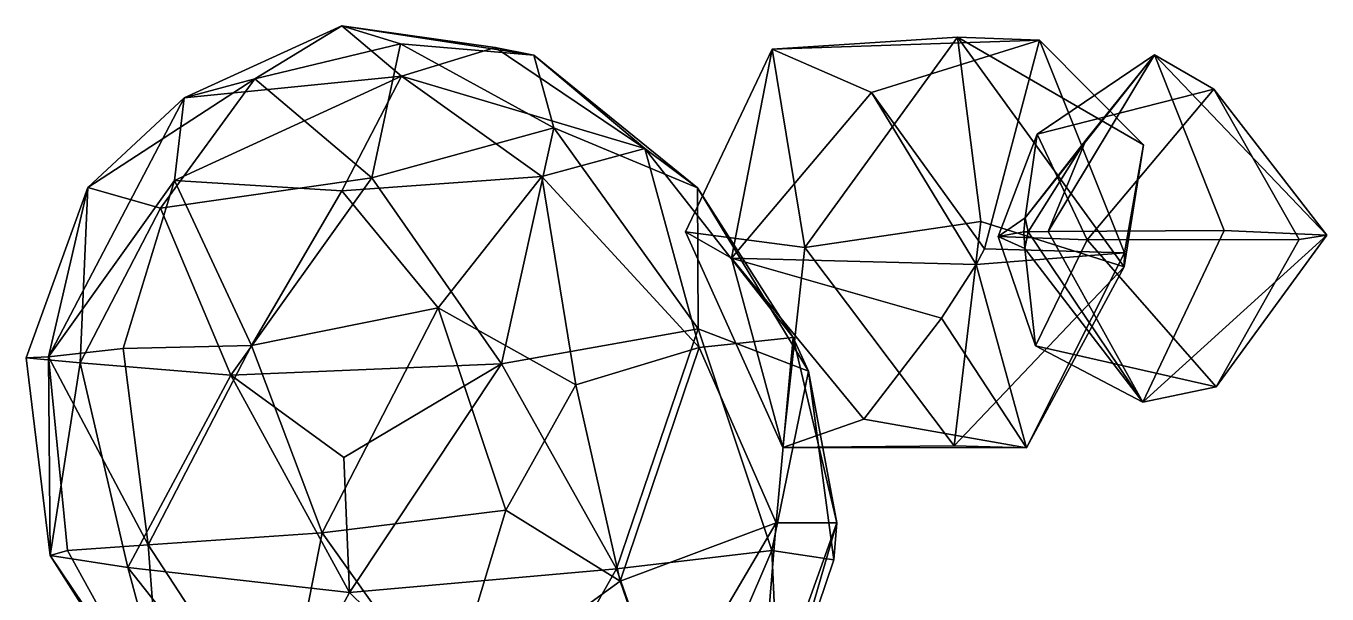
# Model space of a CAD drawing. Extents: x 373697 to 374058, y 6959904 to 6960301.
# Drawn here: x 373881.6 to 373911.04, y 6960172.71 to 6960185.58 of the extents above; entities that cross this region are included whole.
import ezdxf

# ---------------------------------------------------------------- set-up
doc = ezdxf.new("R2010")
doc.units = 0
doc.layers.add('Bht_Fk', color=7, linetype='CONTINUOUS')

msp = doc.modelspace()

# ---------------------------------------------------------------- linework, layer by layer
at = {"layer": 'Bht_Fk'}
for points in [[(373888.75, 6960185.583, 80.917), (373890.099, 6960184.448, 83.121), (373885.181, 6960183.958, 79.821)], [(373888.75, 6960185.583, 80.917), (373885.181, 6960183.958, 79.821), (373886.778, 6960184.383, 78.281)], [(373890.076, 6960185.181, 79.884), (373888.75, 6960185.583, 80.917), (373886.778, 6960184.383, 78.281)], [(373888.75, 6960185.583, 80.917), (373892.221, 6960185.096, 82.824), (373890.099, 6960184.448, 83.121)], [(373893.091, 6960184.92, 82.123), (373892.221, 6960185.096, 82.824), (373888.75, 6960185.583, 80.917)], [(373890.076, 6960185.181, 79.884), (373893.091, 6960184.92, 82.123), (373888.75, 6960185.583, 80.917)], [(373899.223, 6960180.56, 183.881), (373898.485, 6960185.055, 181.846), (373902.678, 6960185.33, 184.805)], [(373898.485, 6960185.055, 181.846), (373904.534, 6960185.264, 183.621), (373902.678, 6960185.33, 184.805)], [(373903.213, 6960181.149, 185.838), (373899.223, 6960180.56, 183.881), (373902.678, 6960185.33, 184.805)], [(373906.455, 6960180.124, 186.077), (373903.213, 6960181.149, 185.838), (373902.678, 6960185.33, 184.805)], [(373906.889, 6960182.89, 185.874), (373906.455, 6960180.124, 186.077), (373902.678, 6960185.33, 184.805)], [(373904.534, 6960185.264, 183.621), (373906.889, 6960182.89, 185.874), (373902.678, 6960185.33, 184.805)], [(373886.778, 6960184.383, 78.281), (373889.426, 6960182.142, 77.684), (373890.076, 6960185.181, 79.884)], [(373889.426, 6960182.142, 77.684), (373893.542, 6960183.274, 80.47), (373890.076, 6960185.181, 79.884)], [(373893.542, 6960183.274, 80.47), (373893.091, 6960184.92, 82.123), (373890.076, 6960185.181, 79.884)], [(373892.221, 6960185.096, 82.824), (373895.604, 6960182.806, 84.469), (373890.099, 6960184.448, 83.121)], [(373895.604, 6960182.806, 84.469), (373892.221, 6960185.096, 82.824), (373893.091, 6960184.92, 82.123)], [(373899.223, 6960180.56, 183.881), (373896.526, 6960180.92, 181.257), (373898.485, 6960185.055, 181.846)], [(373897.57, 6960180.324, 179.771), (373898.485, 6960185.055, 181.846), (373896.526, 6960180.92, 181.257)], [(373898.485, 6960185.055, 181.846), (373897.57, 6960180.324, 179.771), (373900.737, 6960184.075, 181.12)], [(373900.737, 6960184.075, 181.12), (373904.534, 6960185.264, 183.621), (373898.485, 6960185.055, 181.846)], [(373904.534, 6960185.264, 183.621), (373900.737, 6960184.075, 181.12), (373903.291, 6960180.53, 181.396)], [(373906.462, 6960180.439, 183.883), (373904.534, 6960185.264, 183.621), (373903.291, 6960180.53, 181.396)], [(373906.462, 6960180.439, 183.883), (373906.889, 6960182.89, 185.874), (373904.534, 6960185.264, 183.621)], [(373895.604, 6960182.806, 84.469), (373893.091, 6960184.92, 82.123), (373896.8, 6960181.915, 83.05)], [(373893.542, 6960183.274, 80.47), (373896.8, 6960181.915, 83.05), (373893.091, 6960184.92, 82.123)], [(373904.215, 6960181.234, 191.713), (373904.483, 6960183.131, 190.269), (373907.142, 6960184.928, 192.693)], [(373905.586, 6960182.999, 192.274), (373904.215, 6960181.234, 191.713), (373907.142, 6960184.928, 192.693)], [(373904.483, 6960183.131, 190.269), (373908.484, 6960184.149, 191.63), (373907.142, 6960184.928, 192.693)], [(373904.737, 6960180.929, 192.164), (373905.586, 6960182.999, 192.274), (373907.142, 6960184.928, 192.693)], [(373908.718, 6960180.952, 194.316), (373904.737, 6960180.929, 192.164), (373907.142, 6960184.928, 192.693)], [(373911.044, 6960180.842, 194.136), (373908.718, 6960180.952, 194.316), (373907.142, 6960184.928, 192.693)], [(373907.142, 6960184.928, 192.693), (373908.484, 6960184.149, 191.63), (373911.044, 6960180.842, 194.136)], [(373888.744, 6960181.848, 83.815), (373884.96, 6960182.084, 81.131), (373890.099, 6960184.448, 83.121)], [(373884.96, 6960182.084, 81.131), (373885.181, 6960183.958, 79.821), (373890.099, 6960184.448, 83.121)], [(373890.099, 6960184.448, 83.121), (373893.274, 6960182.174, 85.261), (373888.744, 6960181.848, 83.815)], [(373895.604, 6960182.806, 84.469), (373893.274, 6960182.174, 85.261), (373890.099, 6960184.448, 83.121)], [(373885.181, 6960183.958, 79.821), (373883.002, 6960181.921, 77.732), (373886.778, 6960184.383, 78.281)], [(373883.002, 6960181.921, 77.732), (373884.646, 6960181.456, 76.562), (373886.778, 6960184.383, 78.281)], [(373884.646, 6960181.456, 76.562), (373889.426, 6960182.142, 77.684), (373886.778, 6960184.383, 78.281)], [(373904.483, 6960183.131, 190.269), (373905.616, 6960180.737, 189.875), (373908.484, 6960184.149, 191.63)], [(373905.616, 6960180.737, 189.875), (373910.411, 6960180.748, 192.196), (373908.484, 6960184.149, 191.63)], [(373908.484, 6960184.149, 191.63), (373910.411, 6960180.748, 192.196), (373911.044, 6960180.842, 194.136)], [(373885.181, 6960183.958, 79.821), (373884.96, 6960182.084, 81.131), (373882.106, 6960178.085, 78.797)], [(373882.106, 6960178.085, 78.797), (373883.002, 6960181.921, 77.732), (373885.181, 6960183.958, 79.821)], [(373897.57, 6960180.324, 179.771), (373903.107, 6960180.181, 181.281), (373900.737, 6960184.075, 181.12)], [(373900.737, 6960184.075, 181.12), (373903.107, 6960180.181, 181.281), (373903.291, 6960180.53, 181.396)], [(373893.542, 6960183.274, 80.47), (373889.426, 6960182.142, 77.684), (373892.357, 6960177.925, 77.984)], [(373892.357, 6960177.925, 77.984), (373896.815, 6960178.722, 80.992), (373893.542, 6960183.274, 80.47)], [(373896.815, 6960178.722, 80.992), (373896.8, 6960181.915, 83.05), (373893.542, 6960183.274, 80.47)], [(373903.604, 6960180.811, 189.955), (373904.483, 6960183.131, 190.269), (373904.215, 6960181.234, 191.713)], [(373903.604, 6960180.811, 189.955), (373905.616, 6960180.737, 189.875), (373904.483, 6960183.131, 190.269)], [(373904.279, 6960180.92, 191.861), (373904.215, 6960181.234, 191.713), (373905.586, 6960182.999, 192.274)], [(373904.737, 6960180.929, 192.164), (373904.279, 6960180.92, 191.861), (373905.586, 6960182.999, 192.274)], [(373893.274, 6960182.174, 85.261), (373895.604, 6960182.806, 84.469), (373896.837, 6960178.294, 86.523)], [(373896.8, 6960181.915, 83.05), (373898.961, 6960178.527, 85.487), (373895.604, 6960182.806, 84.469)], [(373898.961, 6960178.527, 85.487), (373896.837, 6960178.294, 86.523), (373895.604, 6960182.806, 84.469)], [(373906.462, 6960180.439, 183.883), (373906.455, 6960180.124, 186.077), (373906.889, 6960182.89, 185.874)], [(373886.232, 6960177.67, 75.885), (373889.426, 6960182.142, 77.684), (373884.646, 6960181.456, 76.562)], [(373892.357, 6960177.925, 77.984), (373889.426, 6960182.142, 77.684), (373886.232, 6960177.67, 75.885)], [(373893.274, 6960182.174, 85.261), (373890.931, 6960179.196, 85.461), (373888.744, 6960181.848, 83.815)], [(373894.041, 6960177.452, 86.591), (373890.931, 6960179.196, 85.461), (373893.274, 6960182.174, 85.261)], [(373896.837, 6960178.294, 86.523), (373894.041, 6960177.452, 86.591), (373893.274, 6960182.174, 85.261)], [(373881.599, 6960178.066, 76.957), (373883.002, 6960181.921, 77.732), (373882.106, 6960178.085, 78.797)], [(373881.599, 6960178.066, 76.957), (373882.828, 6960177.952, 75.903), (373883.002, 6960181.921, 77.732)], [(373884.96, 6960182.084, 81.131), (373883.8, 6960178.277, 80.977), (373882.106, 6960178.085, 78.797)], [(373882.828, 6960177.952, 75.903), (373884.646, 6960181.456, 76.562), (373883.002, 6960181.921, 77.732)], [(373884.96, 6960182.084, 81.131), (373886.699, 6960178.343, 83.249), (373883.8, 6960178.277, 80.977)], [(373886.699, 6960178.343, 83.249), (373884.96, 6960182.084, 81.131), (373888.744, 6960181.848, 83.815)], [(373888.744, 6960181.848, 83.815), (373890.931, 6960179.196, 85.461), (373886.699, 6960178.343, 83.249)], [(373896.8, 6960181.915, 83.05), (373899.307, 6960177.758, 83.768), (373898.961, 6960178.527, 85.487)], [(373899.307, 6960177.758, 83.768), (373896.8, 6960181.915, 83.05), (373896.815, 6960178.722, 80.992)], [(373882.828, 6960177.952, 75.903), (373886.232, 6960177.67, 75.885), (373884.646, 6960181.456, 76.562)], [(373904.181, 6960180.919, 191.765), (373903.604, 6960180.811, 189.955), (373904.215, 6960181.234, 191.713)], [(373904.181, 6960180.919, 191.765), (373904.215, 6960181.234, 191.713), (373904.279, 6960180.92, 191.861)], [(373899.223, 6960180.56, 183.881), (373898.726, 6960176.028, 181.684), (373896.526, 6960180.92, 181.257)], [(373898.726, 6960176.028, 181.684), (373897.57, 6960180.324, 179.771), (373896.526, 6960180.92, 181.257)], [(373899.223, 6960180.56, 183.881), (373903.213, 6960181.149, 185.838), (373902.609, 6960176.07, 184.46)], [(373906.455, 6960180.124, 186.077), (373902.609, 6960176.07, 184.46), (373903.213, 6960181.149, 185.838)], [(373903.604, 6960180.811, 189.955), (373904.181, 6960180.919, 191.765), (373904.208, 6960180.537, 191.671)], [(373904.208, 6960180.537, 191.671), (373904.181, 6960180.919, 191.765), (373904.279, 6960180.92, 191.861)], [(373906.873, 6960177.057, 192.455), (373904.208, 6960180.537, 191.671), (373904.279, 6960180.92, 191.861)], [(373904.279, 6960180.92, 191.861), (373904.737, 6960180.929, 192.164), (373906.873, 6960177.057, 192.455)], [(373906.873, 6960177.057, 192.455), (373904.737, 6960180.929, 192.164), (373908.718, 6960180.952, 194.316)], [(373908.718, 6960180.952, 194.316), (373911.044, 6960180.842, 194.136), (373906.873, 6960177.057, 192.455)], [(373904.45, 6960178.334, 190.132), (373903.604, 6960180.811, 189.955), (373904.208, 6960180.537, 191.671)], [(373904.45, 6960178.334, 190.132), (373905.616, 6960180.737, 189.875), (373903.604, 6960180.811, 189.955)], [(373908.539, 6960177.409, 191.467), (373905.616, 6960180.737, 189.875), (373904.45, 6960178.334, 190.132)], [(373910.411, 6960180.748, 192.196), (373905.616, 6960180.737, 189.875), (373908.539, 6960177.409, 191.467)], [(373911.044, 6960180.842, 194.136), (373908.539, 6960177.409, 191.467), (373906.873, 6960177.057, 192.455)], [(373910.411, 6960180.748, 192.196), (373908.539, 6960177.409, 191.467), (373911.044, 6960180.842, 194.136)], [(373897.57, 6960180.324, 179.771), (373900.56, 6960176.673, 180.841), (373902.32, 6960178.962, 181.076)], [(373902.32, 6960178.962, 181.076), (373903.107, 6960180.181, 181.281), (373897.57, 6960180.324, 179.771)], [(373900.56, 6960176.673, 180.841), (373897.57, 6960180.324, 179.771), (373898.726, 6960176.028, 181.684)], [(373902.609, 6960176.07, 184.46), (373898.726, 6960176.028, 181.684), (373899.223, 6960180.56, 183.881)], [(373903.107, 6960180.181, 181.281), (373906.462, 6960180.439, 183.883), (373903.291, 6960180.53, 181.396)], [(373904.244, 6960176.026, 183.22), (373906.462, 6960180.439, 183.883), (373903.107, 6960180.181, 181.281)], [(373906.873, 6960177.057, 192.455), (373904.45, 6960178.334, 190.132), (373904.208, 6960180.537, 191.671)], [(373906.462, 6960180.439, 183.883), (373904.244, 6960176.026, 183.22), (373906.455, 6960180.124, 186.077)], [(373902.32, 6960178.962, 181.076), (373904.244, 6960176.026, 183.22), (373903.107, 6960180.181, 181.281)], [(373906.455, 6960180.124, 186.077), (373904.244, 6960176.026, 183.22), (373902.609, 6960176.07, 184.46)], [(373888.303, 6960174.099, 84.016), (373886.699, 6960178.343, 83.249), (373890.931, 6960179.196, 85.461)], [(373888.303, 6960174.099, 84.016), (373890.931, 6960179.196, 85.461), (373892.46, 6960174.614, 86.127)], [(373890.931, 6960179.196, 85.461), (373894.041, 6960177.452, 86.591), (373892.46, 6960174.614, 86.127)], [(373900.56, 6960176.673, 180.841), (373904.244, 6960176.026, 183.22), (373902.32, 6960178.962, 181.076)], [(373894.963, 6960173.282, 79.079), (373896.815, 6960178.722, 80.992), (373892.357, 6960177.925, 77.984)], [(373896.815, 6960178.722, 80.992), (373894.963, 6960173.282, 79.079), (373898.476, 6960173.697, 81.77)], [(373898.476, 6960173.697, 81.77), (373899.307, 6960177.758, 83.768), (373896.815, 6960178.722, 80.992)], [(373882.106, 6960178.085, 78.797), (373883.8, 6960178.277, 80.977), (373884.363, 6960173.827, 81.03)], [(373884.363, 6960173.827, 81.03), (373883.8, 6960178.277, 80.977), (373886.699, 6960178.343, 83.249)], [(373884.363, 6960173.827, 81.03), (373886.699, 6960178.343, 83.249), (373888.303, 6960174.099, 84.016)], [(373895.044, 6960173.006, 86.428), (373894.041, 6960177.452, 86.591), (373896.837, 6960178.294, 86.523)], [(373896.837, 6960178.294, 86.523), (373898.574, 6960174.327, 86.438), (373895.044, 6960173.006, 86.428)], [(373898.961, 6960178.527, 85.487), (373898.574, 6960174.327, 86.438), (373896.837, 6960178.294, 86.523)], [(373898.961, 6960178.527, 85.487), (373899.947, 6960174.321, 85.33), (373898.574, 6960174.327, 86.438)], [(373898.961, 6960178.527, 85.487), (373899.307, 6960177.758, 83.768), (373899.947, 6960174.321, 85.33)], [(373908.539, 6960177.409, 191.467), (373904.45, 6960178.334, 190.132), (373906.873, 6960177.057, 192.455)], [(373881.599, 6960178.066, 76.957), (373882.106, 6960178.085, 78.797), (373882.145, 6960173.583, 76.996)], [(373882.828, 6960177.952, 75.903), (373881.599, 6960178.066, 76.957), (373882.145, 6960173.583, 76.996)], [(373882.106, 6960178.085, 78.797), (373882.539, 6960173.697, 78.802), (373882.145, 6960173.583, 76.996)], [(373882.539, 6960173.697, 78.802), (373882.106, 6960178.085, 78.797), (373884.363, 6960173.827, 81.03)], [(373883.902, 6960173.311, 75.775), (373882.828, 6960177.952, 75.903), (373882.145, 6960173.583, 76.996)], [(373883.902, 6960173.311, 75.775), (373886.232, 6960177.67, 75.885), (373882.828, 6960177.952, 75.903)], [(373886.232, 6960177.67, 75.885), (373883.902, 6960173.311, 75.775), (373888.924, 6960172.745, 76.454)], [(373888.79, 6960175.804, 76.324), (373892.357, 6960177.925, 77.984), (373886.232, 6960177.67, 75.885)], [(373886.232, 6960177.67, 75.885), (373888.924, 6960172.745, 76.454), (373888.79, 6960175.804, 76.324)], [(373892.357, 6960177.925, 77.984), (373888.79, 6960175.804, 76.324), (373888.924, 6960172.745, 76.454)], [(373894.963, 6960173.282, 79.079), (373892.357, 6960177.925, 77.984), (373888.924, 6960172.745, 76.454)], [(373898.476, 6960173.697, 81.77), (373899.882, 6960173.485, 83.765), (373899.307, 6960177.758, 83.768)], [(373899.882, 6960173.485, 83.765), (373899.947, 6960174.321, 85.33), (373899.307, 6960177.758, 83.768)], [(373894.041, 6960177.452, 86.591), (373895.044, 6960173.006, 86.428), (373892.46, 6960174.614, 86.127)], [(373904.244, 6960176.026, 183.22), (373900.56, 6960176.673, 180.841), (373898.726, 6960176.028, 181.684)], [(373902.609, 6960176.07, 184.46), (373904.244, 6960176.026, 183.22), (373898.726, 6960176.028, 181.684)], [(373892.46, 6960174.614, 86.127), (373891.108, 6960170.148, 84.414), (373888.303, 6960174.099, 84.016)], [(373895.044, 6960173.006, 86.428), (373891.108, 6960170.148, 84.414), (373892.46, 6960174.614, 86.127)], [(373896.062, 6960170.051, 85.682), (373895.044, 6960173.006, 86.428), (373898.574, 6960174.327, 86.438)], [(373898.574, 6960174.327, 86.438), (373898.168, 6960169.337, 84.774), (373896.062, 6960170.051, 85.682)], [(373899.947, 6960174.321, 85.33), (373898.168, 6960169.337, 84.774), (373898.574, 6960174.327, 86.438)], [(373898.168, 6960169.337, 84.774), (373899.947, 6960174.321, 85.33), (373898.651, 6960169.842, 83.316)], [(373898.651, 6960169.842, 83.316), (373899.947, 6960174.321, 85.33), (373899.882, 6960173.485, 83.765)], [(373887.354, 6960169.243, 81.784), (373884.363, 6960173.827, 81.03), (373888.303, 6960174.099, 84.016)], [(373887.354, 6960169.243, 81.784), (373888.303, 6960174.099, 84.016), (373891.108, 6960170.148, 84.414)], [(373882.539, 6960173.697, 78.802), (373884.662, 6960169.839, 79.308), (373882.145, 6960173.583, 76.996)], [(373884.662, 6960169.839, 79.308), (373885.076, 6960168.976, 77.655), (373882.145, 6960173.583, 76.996)], [(373885.076, 6960168.976, 77.655), (373883.902, 6960173.311, 75.775), (373882.145, 6960173.583, 76.996)], [(373884.662, 6960169.839, 79.308), (373882.539, 6960173.697, 78.802), (373884.363, 6960173.827, 81.03)], [(373887.354, 6960169.243, 81.784), (373884.662, 6960169.839, 79.308), (373884.363, 6960173.827, 81.03)], [(373894.963, 6960173.282, 79.079), (373896.463, 6960169.001, 81.004), (373898.476, 6960173.697, 81.77)], [(373896.463, 6960169.001, 81.004), (373898.651, 6960169.842, 83.316), (373898.476, 6960173.697, 81.77)], [(373899.882, 6960173.485, 83.765), (373898.476, 6960173.697, 81.77), (373898.651, 6960169.842, 83.316)], [(373887.061, 6960169.31, 76.733), (373888.924, 6960172.745, 76.454), (373883.902, 6960173.311, 75.775)], [(373885.076, 6960168.976, 77.655), (373887.061, 6960169.31, 76.733), (373883.902, 6960173.311, 75.775)], [(373894.963, 6960173.282, 79.079), (373888.924, 6960172.745, 76.454), (373892.61, 6960169.126, 78.459)], [(373896.463, 6960169.001, 81.004), (373894.963, 6960173.282, 79.079), (373892.61, 6960169.126, 78.459)], [(373895.044, 6960173.006, 86.428), (373896.062, 6960170.051, 85.682), (373891.108, 6960170.148, 84.414)], [(373892.61, 6960169.126, 78.459), (373888.924, 6960172.745, 76.454), (373887.061, 6960169.31, 76.733)]]:
    msp.add_3dface(points, dxfattribs=at)

doc.saveas('drawing.dxf')
